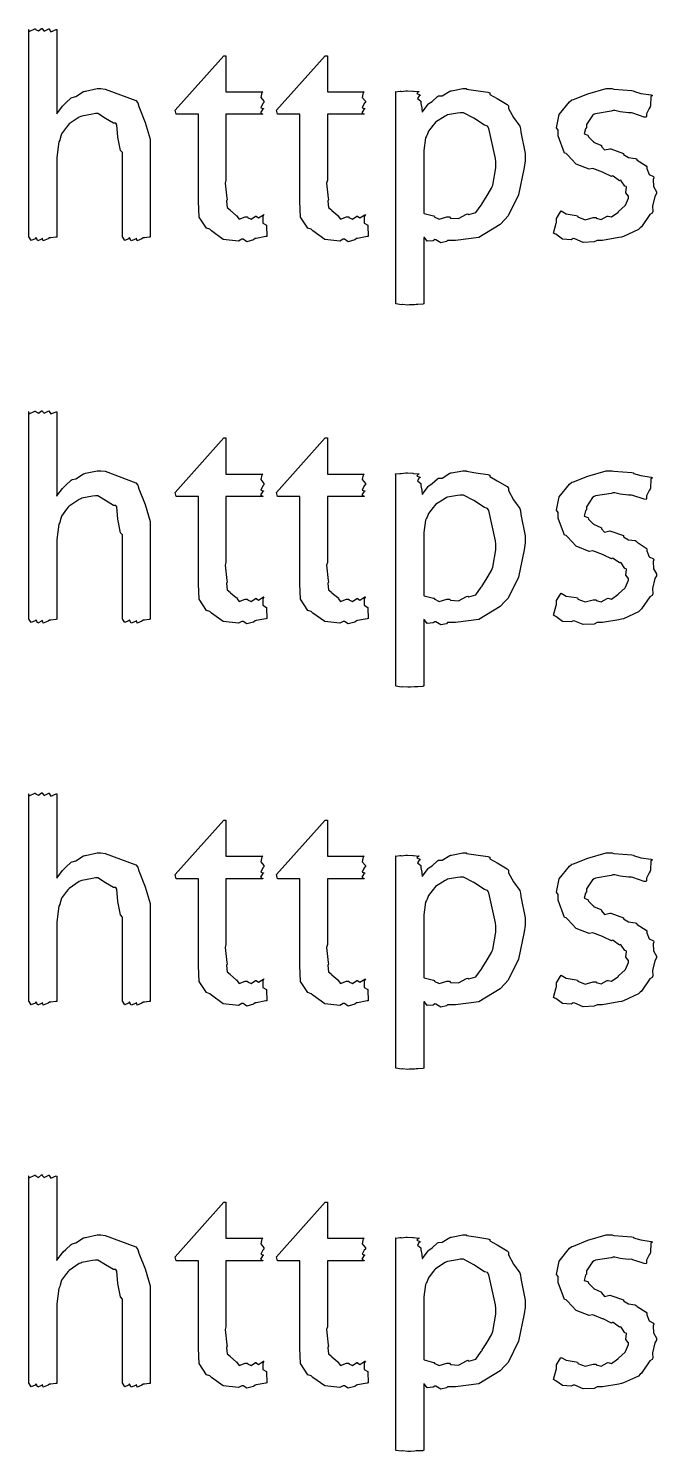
# Model space of a CAD drawing. Extents: x 1.97 to 9.39, y 0.66 to 7.28.
# Drawn here: x 3.064 to 3.433, y 0.661 to 1.499 of the extents above; entities that cross this region are included whole.
import ezdxf

# ---------------------------------------------------------------- set-up
doc = ezdxf.new("R2010")
doc.units = 0
doc.layers.get('0').update_dxf_attribs({"linetype": 'CONTINUOUS'})

msp = doc.modelspace()

# ---------------------------------------------------------------- linework, layer by layer
at = {"color": 0}
for points in [[(3.06392, 1.49858), (3.06375, 1.49849), (3.06407, 1.49744), (3.06743, 1.49903), (3.06782, 1.49903), (3.06782, 1.49869), (3.06961, 1.49778), (3.07135, 1.49924), (3.07194, 1.49924), (3.07183, 1.49897), (3.07297, 1.49772), (3.07568, 1.49908), (3.07607, 1.49903), (3.0759, 1.49881), (3.07688, 1.49735), (3.08008, 1.49864), (3.0804, 1.49858), (3.0804, 1.44889), (3.08046, 1.44906), (3.08371, 1.45344), (3.0841, 1.45389), (3.0841, 1.45389), (3.08583, 1.4554), (3.08897, 1.45833), (3.08951, 1.45865), (3.08951, 1.45865), (3.09158, 1.45921), (3.09619, 1.46213), (3.0969, 1.46235), (3.09722, 1.4624), (3.10411, 1.46386), (3.10644, 1.46386), (3.10889, 1.46354), (3.12696, 1.45682), (3.12815, 1.4554), (3.12864, 1.45324), (3.13249, 1.4439), (3.13531, 1.43397), (3.13531, 1.43067), (3.13531, 1.37641), (3.13487, 1.37636), (3.13211, 1.37598), (3.13118, 1.37598), (3.13049, 1.37538), (3.12771, 1.37419), (3.12739, 1.37576), (3.12728, 1.37576), (3.12674, 1.37516), (3.12429, 1.37419), (3.12326, 1.37598), (3.12294, 1.37598), (3.12261, 1.37543), (3.1205, 1.37446), (3.11931, 1.37636), (3.11903, 1.37641), (3.11903, 1.42611), (3.11794, 1.4274), (3.11643, 1.43528), (3.11578, 1.44254), (3.11513, 1.44347), (3.11372, 1.44347), (3.10906, 1.44629), (3.10465, 1.44911), (3.10319, 1.44911), (3.10151, 1.44883), (3.09517, 1.44769), (3.09451, 1.44737), (3.09364, 1.447), (3.08768, 1.44299), (3.08712, 1.44239), (3.08604, 1.44119), (3.08322, 1.43722), (3.08242, 1.4344), (3.08214, 1.43349), (3.08154, 1.43246), (3.0804, 1.42333), (3.0804, 1.42025), (3.0804, 1.37641), (3.07992, 1.37636), (3.07699, 1.37598), (3.07607, 1.37598), (3.07531, 1.37538), (3.07249, 1.37419), (3.07206, 1.37576), (3.07194, 1.37576), (3.07146, 1.37522), (3.06922, 1.37419), (3.06836, 1.37598), (3.06803, 1.37598), (3.06765, 1.37543), (3.06532, 1.37446), (3.06418, 1.37636), (3.06392, 1.37641), (3.06392, 1.49858)], [(3.16374, 1.44868), (3.15072, 1.44868), (3.15007, 1.45107), (3.17871, 1.48318), (3.18001, 1.48318), (3.18001, 1.46192), (3.20171, 1.46192), (3.20111, 1.46153), (3.20057, 1.45865), (3.20236, 1.45638), (3.20236, 1.45563), (3.20176, 1.45503), (3.20057, 1.45253), (3.20215, 1.45204), (3.20215, 1.45193), (3.20156, 1.45156), (3.20036, 1.4496), (3.20171, 1.44883), (3.20171, 1.44868), (3.18001, 1.44868), (3.18001, 1.40983), (3.17958, 1.40821), (3.18056, 1.39925), (3.18067, 1.39854), (3.18033, 1.39746), (3.18072, 1.39382), (3.1824, 1.39247), (3.18261, 1.39204), (3.18257, 1.39204), (3.18608, 1.38917), (3.18653, 1.389), (3.18636, 1.38873), (3.18778, 1.38694), (3.19135, 1.38835), (3.1926, 1.38835), (3.19265, 1.38797), (3.19482, 1.38694), (3.19737, 1.38873), (3.19781, 1.38878), (3.19775, 1.38867), (3.19911, 1.3877), (3.20204, 1.3896), (3.20236, 1.38965), (3.20176, 1.38862), (3.20167, 1.38466), (3.20383, 1.38341), (3.20389, 1.38292), (3.20383, 1.38184), (3.2041, 1.37809), (3.2041, 1.37684), (3.20344, 1.37668), (3.19775, 1.37565), (3.19715, 1.37554), (3.19624, 1.37473), (3.19228, 1.37364), (3.19006, 1.37511), (3.18935, 1.37511), (3.18728, 1.37408), (3.17844, 1.37505), (3.17156, 1.37999), (3.17046, 1.38097), (3.16857, 1.38157), (3.16422, 1.38818), (3.16374, 1.39729), (3.16374, 1.40028), (3.16374, 1.44868)], [(3.22342, 1.44868), (3.21039, 1.44868), (3.20975, 1.45107), (3.23839, 1.48318), (3.23969, 1.48318), (3.23969, 1.46192), (3.26139, 1.46192), (3.26079, 1.46153), (3.26025, 1.45865), (3.26204, 1.45638), (3.26204, 1.45563), (3.26144, 1.45503), (3.26025, 1.45253), (3.26183, 1.45204), (3.26183, 1.45193), (3.26124, 1.45156), (3.26004, 1.4496), (3.26139, 1.44883), (3.26139, 1.44868), (3.23969, 1.44868), (3.23969, 1.40983), (3.23926, 1.40821), (3.24024, 1.39925), (3.24035, 1.39854), (3.24001, 1.39746), (3.2404, 1.39382), (3.24208, 1.39247), (3.24229, 1.39204), (3.24224, 1.39204), (3.24576, 1.38917), (3.24621, 1.389), (3.24604, 1.38873), (3.24744, 1.38694), (3.25103, 1.38835), (3.25228, 1.38835), (3.25233, 1.38797), (3.2545, 1.38694), (3.25706, 1.38873), (3.25749, 1.38878), (3.25743, 1.38867), (3.25879, 1.3877), (3.26172, 1.3896), (3.26204, 1.38965), (3.26144, 1.38862), (3.26133, 1.38466), (3.26351, 1.38341), (3.26357, 1.38292), (3.26351, 1.38184), (3.26378, 1.37809), (3.26378, 1.37684), (3.26313, 1.37668), (3.25743, 1.37565), (3.25683, 1.37554), (3.25592, 1.37473), (3.25196, 1.37364), (3.24972, 1.37511), (3.24903, 1.37511), (3.24696, 1.37408), (3.23813, 1.37505), (3.23122, 1.37999), (3.23014, 1.38097), (3.22825, 1.38157), (3.2239, 1.38818), (3.22342, 1.39729), (3.22342, 1.40028), (3.22342, 1.44868)], [(3.27989, 1.46192), (3.27983, 1.46192), (3.27979, 1.46197), (3.28228, 1.46235), (3.28315, 1.46235), (3.28321, 1.46218), (3.28592, 1.46257), (3.28683, 1.46257), (3.28683, 1.46257), (3.28999, 1.4624), (3.29031, 1.46235), (3.29031, 1.46235), (3.29351, 1.46203), (3.29378, 1.46192), (3.29335, 1.46186), (3.29232, 1.46089), (3.29417, 1.46007), (3.29422, 1.45975), (3.29372, 1.45964), (3.29269, 1.45796), (3.2946, 1.45638), (3.29465, 1.45606), (3.29465, 1.45508), (3.29525, 1.45247), (3.29531, 1.45215), (3.29525, 1.45167), (3.29551, 1.45042), (3.29551, 1.44997), (3.29568, 1.45008), (3.29904, 1.45458), (3.29943, 1.45497), (3.29943, 1.45497), (3.30138, 1.45628), (3.30453, 1.45921), (3.30507, 1.45953), (3.30507, 1.45953), (3.30718, 1.45958), (3.31174, 1.4624), (3.31244, 1.46257), (3.31278, 1.46257), (3.31933, 1.46386), (3.32156, 1.46386), (3.32167, 1.46354), (3.32699, 1.46272), (3.33415, 1.46169), (3.33524, 1.46126), (3.33524, 1.46044), (3.33963, 1.45801), (3.34554, 1.45454), (3.34631, 1.45367), (3.34625, 1.45215), (3.34918, 1.44672), (3.35303, 1.44162), (3.35346, 1.44021), (3.35357, 1.43821), (3.35607, 1.42557), (3.35607, 1.42133), (3.35553, 1.41738), (3.35226, 1.40126), (3.34608, 1.38889), (3.34412, 1.38683), (3.34147, 1.3839), (3.32883, 1.37625), (3.31506, 1.37446), (3.31049, 1.37446), (3.3099, 1.37381), (3.30643, 1.3731), (3.30354, 1.37484), (3.3029, 1.37489), (3.30203, 1.37429), (3.29833, 1.37392), (3.29682, 1.37608), (3.29639, 1.37619), (3.29639, 1.33713), (3.29585, 1.33686), (3.29297, 1.3367), (3.29204, 1.3367), (3.29101, 1.33659), (3.28868, 1.33648), (3.28792, 1.33648), (3.287, 1.33637), (3.28418, 1.3367), (3.28381, 1.3367), (3.28315, 1.33653), (3.28017, 1.33708), (3.27989, 1.33713), (3.27989, 1.46192)], [(3.37722, 1.39182), (3.37722, 1.39182), (3.38032, 1.39008), (3.38607, 1.38921), (3.38699, 1.389), (3.3871, 1.38824), (3.39139, 1.38661), (3.39621, 1.38791), (3.39785, 1.38791), (3.39789, 1.38748), (3.40082, 1.38672), (3.4044, 1.38867), (3.405, 1.38878), (3.405, 1.38878), (3.40685, 1.38829), (3.41064, 1.39094), (3.41108, 1.39117), (3.41114, 1.39139), (3.41493, 1.39492), (3.41521, 1.39529), (3.41521, 1.39529), (3.41694, 1.39936), (3.41694, 1.40072), (3.41672, 1.40067), (3.41531, 1.4024), (3.41585, 1.40582), (3.41564, 1.40614), (3.41471, 1.40636), (3.41271, 1.40961), (3.41237, 1.40983), (3.41157, 1.40961), (3.40782, 1.41228), (3.40739, 1.41243), (3.40696, 1.412), (3.40207, 1.41444), (3.40153, 1.41461), (3.39589, 1.41678), (3.39382, 1.41639), (3.38618, 1.41937), (3.38103, 1.42486), (3.38026, 1.42567), (3.37935, 1.42589), (3.37549, 1.43599), (3.37549, 1.43935), (3.37463, 1.44065), (3.37619, 1.44851), (3.38217, 1.45606), (3.38351, 1.45714), (3.3845, 1.45736), (3.3929, 1.46078), (3.40375, 1.46386), (3.40739, 1.46386), (3.40836, 1.46354), (3.41889, 1.46278), (3.41997, 1.46257), (3.41992, 1.46229), (3.42421, 1.46099), (3.43024, 1.46007), (3.43104, 1.45975), (3.43012, 1.45921), (3.42985, 1.45361), (3.42974, 1.45301), (3.42904, 1.45215), (3.42757, 1.449), (3.42757, 1.44737), (3.42736, 1.44694), (3.42622, 1.4471), (3.41954, 1.44933), (3.41868, 1.44954), (3.41699, 1.44949), (3.41194, 1.45008), (3.40886, 1.45085), (3.40782, 1.45085), (3.40668, 1.45047), (3.39751, 1.44906), (3.39675, 1.44868), (3.39567, 1.44808), (3.39219, 1.44271), (3.39219, 1.44086), (3.39154, 1.44021), (3.39079, 1.43718), (3.39307, 1.43642), (3.39328, 1.43608), (3.39344, 1.43544), (3.396, 1.43289), (3.39632, 1.43261), (3.39638, 1.43235), (3.40067, 1.43044), (3.4011, 1.43024), (3.40099, 1.42974), (3.40272, 1.42768), (3.40603, 1.42844), (3.40653, 1.42828), (3.4139, 1.42567), (3.41396, 1.42503), (3.41694, 1.42329), (3.4209, 1.42275), (3.4215, 1.42242), (3.42204, 1.42176), (3.42736, 1.41835), (3.42779, 1.41786), (3.42768, 1.41678), (3.42919, 1.41325), (3.43164, 1.412), (3.43192, 1.41135), (3.43138, 1.41037), (3.43164, 1.40619), (3.43343, 1.4031), (3.43343, 1.40201), (3.43251, 1.40033), (3.43115, 1.39453), (3.43121, 1.39139), (3.43083, 1.39051), (3.42958, 1.38971), (3.42464, 1.38249), (3.42389, 1.38184), (3.42285, 1.38081), (3.4139, 1.37674), (3.41282, 1.37641), (3.41124, 1.37608), (3.40164, 1.37446), (3.39849, 1.37446), (3.39675, 1.37353), (3.39025, 1.37326), (3.38536, 1.37538), (3.38439, 1.37554), (3.38319, 1.37484), (3.37804, 1.37516), (3.37418, 1.37809), (3.37332, 1.37836), (3.37278, 1.37874), (3.3744, 1.38455), (3.37463, 1.38509), (3.37463, 1.38509), (3.37463, 1.38742), (3.37696, 1.39128), (3.37722, 1.39182)], [(3.29639, 1.39051), (3.29671, 1.39031), (3.30214, 1.38889), (3.30268, 1.38878), (3.30263, 1.3884), (3.30556, 1.38694), (3.31006, 1.38835), (3.31158, 1.38835), (3.31213, 1.38759), (3.31679, 1.38726), (3.32156, 1.38981), (3.32243, 1.39008), (3.32286, 1.38965), (3.32699, 1.39085), (3.33029, 1.39529), (3.33089, 1.39594), (3.33078, 1.39615), (3.33306, 1.39985), (3.33637, 1.40517), (3.33675, 1.40614), (3.33703, 1.40701), (3.33892, 1.41726), (3.33892, 1.42068), (3.33865, 1.42269), (3.33475, 1.44043), (3.33393, 1.44174), (3.33208, 1.44222), (3.3259, 1.4464), (3.31988, 1.44954), (3.31787, 1.44954), (3.31635, 1.44928), (3.31049, 1.44829), (3.30985, 1.44803), (3.30903, 1.4476), (3.30339, 1.44401), (3.3029, 1.44347), (3.30192, 1.44233), (3.29921, 1.43869), (3.29839, 1.43658), (3.29812, 1.43588), (3.29753, 1.43479), (3.29639, 1.42746), (3.29639, 1.42503), (3.29639, 1.39051)], [(3.06392, 1.27355), (3.06375, 1.27344), (3.06407, 1.27241), (3.06743, 1.27398), (3.06782, 1.27398), (3.06782, 1.27365), (3.06961, 1.27273), (3.07135, 1.2742), (3.07194, 1.2742), (3.07183, 1.27393), (3.07297, 1.27268), (3.07568, 1.27403), (3.07607, 1.27398), (3.0759, 1.27376), (3.07688, 1.2723), (3.08008, 1.2736), (3.0804, 1.27355), (3.0804, 1.22385), (3.08046, 1.22401), (3.08371, 1.22841), (3.0841, 1.22884), (3.0841, 1.22884), (3.08583, 1.23036), (3.08897, 1.23329), (3.08951, 1.23362), (3.08951, 1.23362), (3.09158, 1.23416), (3.09619, 1.23709), (3.0969, 1.2373), (3.09722, 1.23736), (3.10411, 1.23882), (3.10644, 1.23882), (3.10889, 1.2385), (3.12696, 1.23177), (3.12815, 1.23036), (3.12864, 1.22819), (3.13249, 1.21886), (3.13531, 1.20893), (3.13531, 1.20562), (3.13531, 1.15137), (3.13487, 1.15131), (3.13211, 1.15093), (3.13118, 1.15093), (3.13049, 1.15034), (3.12771, 1.14914), (3.12739, 1.15072), (3.12728, 1.15072), (3.12674, 1.15012), (3.12429, 1.14914), (3.12326, 1.15093), (3.12294, 1.15093), (3.12261, 1.15039), (3.1205, 1.14941), (3.11931, 1.15131), (3.11903, 1.15137), (3.11903, 1.20106), (3.11794, 1.20237), (3.11643, 1.21023), (3.11578, 1.2175), (3.11513, 1.21843), (3.11372, 1.21843), (3.10906, 1.22125), (3.10465, 1.22407), (3.10319, 1.22407), (3.10151, 1.2238), (3.09517, 1.22266), (3.09451, 1.22233), (3.09364, 1.22195), (3.08768, 1.21794), (3.08712, 1.21734), (3.08604, 1.21615), (3.08322, 1.21218), (3.08242, 1.20936), (3.08214, 1.20844), (3.08154, 1.20741), (3.0804, 1.1983), (3.0804, 1.1952), (3.0804, 1.15137), (3.07992, 1.15131), (3.07699, 1.15093), (3.07607, 1.15093), (3.07531, 1.15034), (3.07249, 1.14914), (3.07206, 1.15072), (3.07194, 1.15072), (3.07146, 1.15017), (3.06922, 1.14914), (3.06836, 1.15093), (3.06803, 1.15093), (3.06765, 1.15039), (3.06532, 1.14941), (3.06418, 1.15131), (3.06392, 1.15137), (3.06392, 1.27355)], [(3.16374, 1.22363), (3.15072, 1.22363), (3.15007, 1.22602), (3.17871, 1.25814), (3.18001, 1.25814), (3.18001, 1.23687), (3.20171, 1.23687), (3.20111, 1.23649), (3.20057, 1.23362), (3.20236, 1.23134), (3.20236, 1.23058), (3.20176, 1.22998), (3.20057, 1.22748), (3.20215, 1.227), (3.20215, 1.22689), (3.20156, 1.22651), (3.20036, 1.22456), (3.20171, 1.2238), (3.20171, 1.22363), (3.18001, 1.22363), (3.18001, 1.18479), (3.17958, 1.18316), (3.18056, 1.17421), (3.18067, 1.1735), (3.18033, 1.17242), (3.18072, 1.16878), (3.1824, 1.16743), (3.18261, 1.16699), (3.18257, 1.16699), (3.18608, 1.16412), (3.18653, 1.16395), (3.18636, 1.16368), (3.18778, 1.16189), (3.19135, 1.1633), (3.1926, 1.1633), (3.19265, 1.16292), (3.19482, 1.16189), (3.19737, 1.16368), (3.19781, 1.16374), (3.19775, 1.16363), (3.19911, 1.16265), (3.20204, 1.16455), (3.20236, 1.16461), (3.20176, 1.16357), (3.20167, 1.15961), (3.20383, 1.15837), (3.20389, 1.15788), (3.20383, 1.15679), (3.2041, 1.15305), (3.2041, 1.1518), (3.20344, 1.15164), (3.19775, 1.15061), (3.19715, 1.1505), (3.19624, 1.14968), (3.19228, 1.1486), (3.19006, 1.15007), (3.18935, 1.15007), (3.18728, 1.14903), (3.17844, 1.15001), (3.17156, 1.15495), (3.17046, 1.15593), (3.16857, 1.15652), (3.16422, 1.16314), (3.16374, 1.17225), (3.16374, 1.17524), (3.16374, 1.22363)], [(3.22342, 1.22363), (3.21039, 1.22363), (3.20975, 1.22602), (3.23839, 1.25814), (3.23969, 1.25814), (3.23969, 1.23687), (3.26139, 1.23687), (3.26079, 1.23649), (3.26025, 1.23362), (3.26204, 1.23134), (3.26204, 1.23058), (3.26144, 1.22998), (3.26025, 1.22748), (3.26183, 1.227), (3.26183, 1.22689), (3.26124, 1.22651), (3.26004, 1.22456), (3.26139, 1.2238), (3.26139, 1.22363), (3.23969, 1.22363), (3.23969, 1.18479), (3.23926, 1.18316), (3.24024, 1.17421), (3.24035, 1.1735), (3.24001, 1.17242), (3.2404, 1.16878), (3.24208, 1.16743), (3.24229, 1.16699), (3.24224, 1.16699), (3.24576, 1.16412), (3.24621, 1.16395), (3.24604, 1.16368), (3.24744, 1.16189), (3.25103, 1.1633), (3.25228, 1.1633), (3.25233, 1.16292), (3.2545, 1.16189), (3.25706, 1.16368), (3.25749, 1.16374), (3.25743, 1.16363), (3.25879, 1.16265), (3.26172, 1.16455), (3.26204, 1.16461), (3.26144, 1.16357), (3.26133, 1.15961), (3.26351, 1.15837), (3.26357, 1.15788), (3.26351, 1.15679), (3.26378, 1.15305), (3.26378, 1.1518), (3.26313, 1.15164), (3.25743, 1.15061), (3.25683, 1.1505), (3.25592, 1.14968), (3.25196, 1.1486), (3.24972, 1.15007), (3.24903, 1.15007), (3.24696, 1.14903), (3.23813, 1.15001), (3.23122, 1.15495), (3.23014, 1.15593), (3.22825, 1.15652), (3.2239, 1.16314), (3.22342, 1.17225), (3.22342, 1.17524), (3.22342, 1.22363)], [(3.27989, 1.23687), (3.27983, 1.23687), (3.27979, 1.23693), (3.28228, 1.2373), (3.28315, 1.2373), (3.28321, 1.23714), (3.28592, 1.23752), (3.28683, 1.23752), (3.28683, 1.23752), (3.28999, 1.23736), (3.29031, 1.2373), (3.29031, 1.2373), (3.29351, 1.23698), (3.29378, 1.23687), (3.29335, 1.23682), (3.29232, 1.23584), (3.29417, 1.23503), (3.29422, 1.2347), (3.29372, 1.23459), (3.29269, 1.23291), (3.2946, 1.23134), (3.29465, 1.23101), (3.29465, 1.23003), (3.29525, 1.22743), (3.29531, 1.22711), (3.29525, 1.22662), (3.29551, 1.22537), (3.29551, 1.22493), (3.29568, 1.22504), (3.29904, 1.22955), (3.29943, 1.22993), (3.29943, 1.22993), (3.30138, 1.23123), (3.30453, 1.23416), (3.30507, 1.23448), (3.30507, 1.23448), (3.30718, 1.23454), (3.31174, 1.23736), (3.31244, 1.23752), (3.31278, 1.23752), (3.31933, 1.23882), (3.32156, 1.23882), (3.32167, 1.2385), (3.32699, 1.23768), (3.33415, 1.23665), (3.33524, 1.23622), (3.33524, 1.23541), (3.33963, 1.23296), (3.34554, 1.22949), (3.34631, 1.22862), (3.34625, 1.22711), (3.34918, 1.22168), (3.35303, 1.21658), (3.35346, 1.21517), (3.35357, 1.21316), (3.35607, 1.20052), (3.35607, 1.19629), (3.35553, 1.19233), (3.35226, 1.17622), (3.34608, 1.16385), (3.34412, 1.16178), (3.34147, 1.15885), (3.32883, 1.1512), (3.31506, 1.14941), (3.31049, 1.14941), (3.3099, 1.14876), (3.30643, 1.14806), (3.30354, 1.14979), (3.3029, 1.14985), (3.30203, 1.14925), (3.29833, 1.14887), (3.29682, 1.15104), (3.29639, 1.15115), (3.29639, 1.11209), (3.29585, 1.11182), (3.29297, 1.11165), (3.29204, 1.11165), (3.29101, 1.11155), (3.28868, 1.11144), (3.28792, 1.11144), (3.287, 1.11133), (3.28418, 1.11165), (3.28381, 1.11165), (3.28315, 1.11149), (3.28017, 1.11203), (3.27989, 1.11209), (3.27989, 1.23687)], [(3.37722, 1.16677), (3.37722, 1.16677), (3.38032, 1.16504), (3.38607, 1.16417), (3.38699, 1.16395), (3.3871, 1.16319), (3.39139, 1.16157), (3.39621, 1.16287), (3.39785, 1.16287), (3.39789, 1.16243), (3.40082, 1.16168), (3.4044, 1.16363), (3.405, 1.16374), (3.405, 1.16374), (3.40685, 1.16325), (3.41064, 1.16591), (3.41108, 1.16612), (3.41114, 1.16634), (3.41493, 1.16987), (3.41521, 1.17025), (3.41521, 1.17025), (3.41694, 1.17432), (3.41694, 1.17567), (3.41672, 1.17562), (3.41531, 1.17735), (3.41585, 1.18077), (3.41564, 1.1811), (3.41471, 1.18132), (3.41271, 1.18457), (3.41237, 1.18479), (3.41157, 1.18457), (3.40782, 1.18723), (3.40739, 1.18739), (3.40696, 1.18696), (3.40207, 1.1894), (3.40153, 1.18956), (3.39589, 1.19173), (3.39382, 1.19135), (3.38618, 1.19434), (3.38103, 1.19982), (3.38026, 1.20063), (3.37935, 1.20085), (3.37549, 1.21094), (3.37549, 1.2143), (3.37463, 1.2156), (3.37619, 1.22347), (3.38217, 1.23101), (3.38351, 1.2321), (3.3845, 1.23231), (3.3929, 1.23573), (3.40375, 1.23882), (3.40739, 1.23882), (3.40836, 1.2385), (3.41889, 1.23774), (3.41997, 1.23752), (3.41992, 1.23725), (3.42421, 1.23595), (3.43024, 1.23503), (3.43104, 1.2347), (3.43012, 1.23416), (3.42985, 1.22857), (3.42974, 1.22797), (3.42904, 1.22711), (3.42757, 1.22396), (3.42757, 1.22233), (3.42736, 1.2219), (3.42622, 1.22206), (3.41954, 1.22428), (3.41868, 1.2245), (3.41699, 1.22445), (3.41194, 1.22504), (3.40886, 1.2258), (3.40782, 1.2258), (3.40668, 1.22542), (3.39751, 1.22401), (3.39675, 1.22363), (3.39567, 1.22304), (3.39219, 1.21767), (3.39219, 1.21582), (3.39154, 1.21517), (3.39079, 1.21213), (3.39307, 1.21137), (3.39328, 1.21105), (3.39344, 1.21039), (3.396, 1.20784), (3.39632, 1.20757), (3.39638, 1.2073), (3.40067, 1.2054), (3.4011, 1.20519), (3.40099, 1.2047), (3.40272, 1.20264), (3.40603, 1.2034), (3.40653, 1.20323), (3.4139, 1.20063), (3.41396, 1.19998), (3.41694, 1.19824), (3.4209, 1.1977), (3.4215, 1.19737), (3.42204, 1.19672), (3.42736, 1.19331), (3.42779, 1.19282), (3.42768, 1.19173), (3.42919, 1.18821), (3.43164, 1.18696), (3.43192, 1.18631), (3.43138, 1.18533), (3.43164, 1.18115), (3.43343, 1.17806), (3.43343, 1.17698), (3.43251, 1.17529), (3.43115, 1.16949), (3.43121, 1.16634), (3.43083, 1.16547), (3.42958, 1.16466), (3.42464, 1.15744), (3.42389, 1.15679), (3.42285, 1.15576), (3.4139, 1.15169), (3.41282, 1.15137), (3.41124, 1.15104), (3.40164, 1.14941), (3.39849, 1.14941), (3.39675, 1.14849), (3.39025, 1.14822), (3.38536, 1.15034), (3.38439, 1.1505), (3.38319, 1.14979), (3.37804, 1.15012), (3.37418, 1.15305), (3.37332, 1.15332), (3.37278, 1.1537), (3.3744, 1.15951), (3.37463, 1.16005), (3.37463, 1.16005), (3.37463, 1.16238), (3.37696, 1.16623), (3.37722, 1.16677)], [(3.29639, 1.16547), (3.29671, 1.16526), (3.30214, 1.16385), (3.30268, 1.16374), (3.30263, 1.16336), (3.30556, 1.16189), (3.31006, 1.1633), (3.31158, 1.1633), (3.31213, 1.16254), (3.31679, 1.16222), (3.32156, 1.16477), (3.32243, 1.16504), (3.32286, 1.16461), (3.32699, 1.1658), (3.33029, 1.17025), (3.33089, 1.1709), (3.33078, 1.17112), (3.33306, 1.1748), (3.33637, 1.18012), (3.33675, 1.1811), (3.33703, 1.18197), (3.33892, 1.19222), (3.33892, 1.19564), (3.33865, 1.19765), (3.33475, 1.21539), (3.33393, 1.21669), (3.33208, 1.21718), (3.3259, 1.22135), (3.31988, 1.2245), (3.31787, 1.2245), (3.31635, 1.22423), (3.31049, 1.22325), (3.30985, 1.22298), (3.30903, 1.22255), (3.30339, 1.21897), (3.3029, 1.21843), (3.30192, 1.21728), (3.29921, 1.21365), (3.29839, 1.21153), (3.29812, 1.21083), (3.29753, 1.20974), (3.29639, 1.20242), (3.29639, 1.19998), (3.29639, 1.16547)], [(3.06392, 1.04856), (3.06375, 1.04845), (3.06407, 1.04742), (3.06743, 1.04899), (3.06782, 1.04899), (3.06782, 1.04867), (3.06961, 1.04774), (3.07135, 1.04921), (3.07194, 1.04921), (3.07183, 1.04894), (3.07297, 1.04769), (3.07568, 1.04905), (3.07607, 1.04899), (3.0759, 1.04877), (3.07688, 1.04731), (3.08008, 1.04861), (3.0804, 1.04856), (3.0804, 0.998861), (3.08046, 0.999024), (3.08371, 1.00342), (3.0841, 1.00385), (3.0841, 1.00385), (3.08583, 1.00537), (3.08897, 1.0083), (3.08951, 1.00863), (3.08951, 1.00863), (3.09158, 1.00917), (3.09619, 1.0121), (3.0969, 1.01232), (3.09722, 1.01237), (3.10411, 1.01383), (3.10644, 1.01383), (3.10889, 1.01351), (3.12696, 1.00678), (3.12815, 1.00537), (3.12864, 1.0032), (3.13249, 0.993869), (3.13531, 0.983942), (3.13531, 0.980632), (3.13531, 0.926378), (3.13487, 0.926324), (3.13211, 0.925944), (3.13118, 0.925944), (3.13049, 0.925347), (3.12771, 0.924154), (3.12739, 0.925726), (3.12728, 0.925726), (3.12674, 0.925131), (3.12429, 0.924154), (3.12326, 0.925944), (3.12294, 0.925944), (3.12261, 0.925401), (3.1205, 0.924425), (3.11931, 0.926324), (3.11903, 0.926378), (3.11903, 0.976074), (3.11794, 0.977376), (3.11643, 0.985243), (3.11578, 0.992512), (3.11513, 0.993435), (3.11372, 0.993435), (3.10906, 0.996257), (3.10465, 0.999078), (3.10319, 0.999078), (3.10151, 0.998807), (3.09517, 0.997667), (3.09451, 0.997342), (3.09364, 0.996963), (3.08768, 0.992947), (3.08712, 0.99235), (3.08604, 0.991157), (3.08322, 0.987196), (3.08242, 0.984375), (3.08214, 0.983453), (3.08154, 0.982422), (3.0804, 0.973307), (3.0804, 0.970215), (3.0804, 0.926378), (3.07992, 0.926324), (3.07699, 0.925944), (3.07607, 0.925944), (3.07531, 0.925347), (3.07249, 0.924154), (3.07206, 0.925726), (3.07194, 0.925726), (3.07146, 0.925185), (3.06922, 0.924154), (3.06836, 0.925944), (3.06803, 0.925944), (3.06765, 0.925401), (3.06532, 0.924425), (3.06418, 0.926324), (3.06392, 0.926378), (3.06392, 1.04856)], [(3.16374, 0.998643), (3.15072, 0.998643), (3.15007, 1.00103), (3.17871, 1.03315), (3.18001, 1.03315), (3.18001, 1.01188), (3.20171, 1.01188), (3.20111, 1.0115), (3.20057, 1.00863), (3.20236, 1.00635), (3.20236, 1.00559), (3.20176, 1.00499), (3.20057, 1.0025), (3.20215, 1.00201), (3.20215, 1.0019), (3.20156, 1.00152), (3.20036, 0.999567), (3.20171, 0.998807), (3.20171, 0.998643), (3.18001, 0.998643), (3.18001, 0.959799), (3.17958, 0.958171), (3.18056, 0.949219), (3.18067, 0.948514), (3.18033, 0.947428), (3.18072, 0.943793), (3.1824, 0.942437), (3.18261, 0.942003), (3.18257, 0.942003), (3.18608, 0.939128), (3.18653, 0.938965), (3.18636, 0.938693), (3.18778, 0.936903), (3.19135, 0.938314), (3.1926, 0.938314), (3.19265, 0.937935), (3.19482, 0.936903), (3.19737, 0.938693), (3.19781, 0.938747), (3.19775, 0.938639), (3.19911, 0.937663), (3.20204, 0.939561), (3.20236, 0.939615), (3.20176, 0.938585), (3.20167, 0.934625), (3.20383, 0.933376), (3.20389, 0.932889), (3.20383, 0.931803), (3.2041, 0.92806), (3.2041, 0.926812), (3.20344, 0.92665), (3.19775, 0.925618), (3.19715, 0.92551), (3.19624, 0.924696), (3.19228, 0.923611), (3.19006, 0.925076), (3.18935, 0.925076), (3.18728, 0.924046), (3.17844, 0.925022), (3.17156, 0.929958), (3.17046, 0.930935), (3.16857, 0.931532), (3.16422, 0.938151), (3.16374, 0.947265), (3.16374, 0.95025), (3.16374, 0.998643)], [(3.22342, 0.998643), (3.21039, 0.998643), (3.20975, 1.00103), (3.23839, 1.03315), (3.23969, 1.03315), (3.23969, 1.01188), (3.26139, 1.01188), (3.26079, 1.0115), (3.26025, 1.00863), (3.26204, 1.00635), (3.26204, 1.00559), (3.26144, 1.00499), (3.26025, 1.0025), (3.26183, 1.00201), (3.26183, 1.0019), (3.26124, 1.00152), (3.26004, 0.999567), (3.26139, 0.998807), (3.26139, 0.998643), (3.23969, 0.998643), (3.23969, 0.959799), (3.23926, 0.958171), (3.24024, 0.949219), (3.24035, 0.948514), (3.24001, 0.947428), (3.2404, 0.943793), (3.24208, 0.942437), (3.24229, 0.942003), (3.24224, 0.942003), (3.24576, 0.939128), (3.24621, 0.938965), (3.24604, 0.938693), (3.24744, 0.936903), (3.25103, 0.938314), (3.25228, 0.938314), (3.25233, 0.937935), (3.2545, 0.936903), (3.25706, 0.938693), (3.25749, 0.938747), (3.25743, 0.938639), (3.25879, 0.937663), (3.26172, 0.939561), (3.26204, 0.939615), (3.26144, 0.938585), (3.26133, 0.934625), (3.26351, 0.933376), (3.26357, 0.932889), (3.26351, 0.931803), (3.26378, 0.92806), (3.26378, 0.926812), (3.26313, 0.92665), (3.25743, 0.925618), (3.25683, 0.92551), (3.25592, 0.924696), (3.25196, 0.923611), (3.24972, 0.925076), (3.24903, 0.925076), (3.24696, 0.924046), (3.23813, 0.925022), (3.23122, 0.929958), (3.23014, 0.930935), (3.22825, 0.931532), (3.2239, 0.938151), (3.22342, 0.947265), (3.22342, 0.95025), (3.22342, 0.998643)], [(3.27989, 1.01188), (3.27983, 1.01188), (3.27979, 1.01194), (3.28228, 1.01232), (3.28315, 1.01232), (3.28321, 1.01215), (3.28592, 1.01253), (3.28683, 1.01253), (3.28683, 1.01253), (3.28999, 1.01237), (3.29031, 1.01232), (3.29031, 1.01232), (3.29351, 1.01199), (3.29378, 1.01188), (3.29335, 1.01183), (3.29232, 1.01085), (3.29417, 1.01004), (3.29422, 1.00971), (3.29372, 1.0096), (3.29269, 1.00792), (3.2946, 1.00635), (3.29465, 1.00602), (3.29465, 1.00505), (3.29525, 1.00244), (3.29531, 1.00212), (3.29525, 1.00163), (3.29551, 1.00038), (3.29551, 0.999946), (3.29568, 1.00005), (3.29904, 1.00456), (3.29943, 1.00494), (3.29943, 1.00494), (3.30138, 1.00624), (3.30453, 1.00917), (3.30507, 1.00949), (3.30507, 1.00949), (3.30718, 1.00955), (3.31174, 1.01237), (3.31244, 1.01253), (3.31278, 1.01253), (3.31933, 1.01383), (3.32156, 1.01383), (3.32167, 1.01351), (3.32699, 1.0127), (3.33415, 1.01166), (3.33524, 1.01123), (3.33524, 1.01042), (3.33963, 1.00798), (3.34554, 1.0045), (3.34631, 1.00363), (3.34625, 1.00212), (3.34918, 0.99669), (3.35303, 0.99159), (3.35346, 0.990181), (3.35357, 0.988172), (3.35607, 0.975532), (3.35607, 0.9713), (3.35553, 0.967339), (3.35226, 0.951226), (3.34608, 0.938857), (3.34412, 0.936794), (3.34147, 0.933865), (3.32883, 0.926215), (3.31506, 0.924425), (3.31049, 0.924425), (3.3099, 0.923774), (3.30643, 0.923068), (3.30354, 0.924804), (3.3029, 0.924858), (3.30203, 0.924262), (3.29833, 0.923882), (3.29682, 0.926053), (3.29639, 0.926161), (3.29639, 0.887099), (3.29585, 0.886828), (3.29297, 0.886664), (3.29204, 0.886664), (3.29101, 0.886556), (3.28868, 0.886447), (3.28792, 0.886447), (3.287, 0.886339), (3.28418, 0.886664), (3.28381, 0.886664), (3.28315, 0.886501), (3.28017, 0.887044), (3.27989, 0.887099), (3.27989, 1.01188)], [(3.37722, 0.941786), (3.37722, 0.941786), (3.38032, 0.94005), (3.38607, 0.939182), (3.38699, 0.938965), (3.3871, 0.938206), (3.39139, 0.936578), (3.39621, 0.937879), (3.39785, 0.937879), (3.39789, 0.937446), (3.40082, 0.936686), (3.4044, 0.938639), (3.405, 0.938747), (3.405, 0.938747), (3.40685, 0.93826), (3.41064, 0.940918), (3.41108, 0.941135), (3.41114, 0.941351), (3.41493, 0.944879), (3.41521, 0.945258), (3.41521, 0.945258), (3.41694, 0.949328), (3.41694, 0.950683), (3.41672, 0.950629), (3.41531, 0.952365), (3.41585, 0.955783), (3.41564, 0.956108), (3.41471, 0.956326), (3.41271, 0.959581), (3.41237, 0.959799), (3.41157, 0.959581), (3.40782, 0.96224), (3.40739, 0.962403), (3.40696, 0.961968), (3.40207, 0.96441), (3.40153, 0.964572), (3.39589, 0.966743), (3.39382, 0.966363), (3.38618, 0.969347), (3.38103, 0.974826), (3.38026, 0.97564), (3.37935, 0.975857), (3.37549, 0.985949), (3.37549, 0.989312), (3.37463, 0.990614), (3.37619, 0.998481), (3.38217, 1.00602), (3.38351, 1.00711), (3.3845, 1.00732), (3.3929, 1.01074), (3.40375, 1.01383), (3.40739, 1.01383), (3.40836, 1.01351), (3.41889, 1.01275), (3.41997, 1.01253), (3.41992, 1.01226), (3.42421, 1.01096), (3.43024, 1.01004), (3.43104, 1.00971), (3.43012, 1.00917), (3.42985, 1.00358), (3.42974, 1.00298), (3.42904, 1.00212), (3.42757, 0.998969), (3.42757, 0.997342), (3.42736, 0.996907), (3.42622, 0.997071), (3.41954, 0.999294), (3.41868, 0.999511), (3.41699, 0.999457), (3.41194, 1.00005), (3.40886, 1.00081), (3.40782, 1.00081), (3.40668, 1.00043), (3.39751, 0.999024), (3.39675, 0.998643), (3.39567, 0.998047), (3.39219, 0.992676), (3.39219, 0.990831), (3.39154, 0.990181), (3.39079, 0.987142), (3.39307, 0.986382), (3.39328, 0.986057), (3.39344, 0.985406), (3.396, 0.982856), (3.39632, 0.982585), (3.39638, 0.982314), (3.40067, 0.980414), (3.4011, 0.980197), (3.40099, 0.97971), (3.40272, 0.977647), (3.40603, 0.978407), (3.40653, 0.978244), (3.4139, 0.97564), (3.41396, 0.974989), (3.41694, 0.973253), (3.4209, 0.972711), (3.4215, 0.972385), (3.42204, 0.971733), (3.42736, 0.968317), (3.42779, 0.967828), (3.42768, 0.966743), (3.42919, 0.963217), (3.43164, 0.961968), (3.43192, 0.961317), (3.43138, 0.96034), (3.43164, 0.956164), (3.43343, 0.953071), (3.43343, 0.951986), (3.43251, 0.950304), (3.43115, 0.944499), (3.43121, 0.941351), (3.43083, 0.940483), (3.42958, 0.939671), (3.42464, 0.932454), (3.42389, 0.931803), (3.42285, 0.930772), (3.4139, 0.926704), (3.41282, 0.926378), (3.41124, 0.926053), (3.40164, 0.924425), (3.39849, 0.924425), (3.39675, 0.923503), (3.39025, 0.923232), (3.38536, 0.925347), (3.38439, 0.92551), (3.38319, 0.924804), (3.37804, 0.925131), (3.37418, 0.92806), (3.37332, 0.928331), (3.37278, 0.928711), (3.3744, 0.934517), (3.37463, 0.935058), (3.37463, 0.935058), (3.37463, 0.937392), (3.37696, 0.941243), (3.37722, 0.941786)], [(3.29639, 0.940483), (3.29671, 0.940267), (3.30214, 0.938857), (3.30268, 0.938747), (3.30263, 0.938368), (3.30556, 0.936903), (3.31006, 0.938314), (3.31158, 0.938314), (3.31213, 0.937554), (3.31679, 0.937229), (3.32156, 0.939779), (3.32243, 0.94005), (3.32286, 0.939615), (3.32699, 0.94081), (3.33029, 0.945258), (3.33089, 0.94591), (3.33078, 0.946126), (3.33306, 0.949815), (3.33637, 0.955132), (3.33675, 0.956108), (3.33703, 0.956976), (3.33892, 0.967231), (3.33892, 0.970649), (3.33865, 0.972657), (3.33475, 0.990397), (3.33393, 0.991699), (3.33208, 0.992188), (3.3259, 0.996365), (3.31988, 0.999511), (3.31787, 0.999511), (3.31635, 0.99924), (3.31049, 0.998264), (3.30985, 0.997993), (3.30903, 0.997558), (3.30339, 0.993978), (3.3029, 0.993435), (3.30192, 0.992296), (3.29921, 0.988661), (3.29839, 0.986546), (3.29812, 0.98584), (3.29753, 0.984754), (3.29639, 0.977431), (3.29639, 0.974989), (3.29639, 0.940483)], [(3.06392, 0.823568), (3.06375, 0.82346), (3.06407, 0.822428), (3.06743, 0.824001), (3.06782, 0.824001), (3.06782, 0.823676), (3.06961, 0.822754), (3.07135, 0.824219), (3.07194, 0.824219), (3.07183, 0.823947), (3.07297, 0.8227), (3.07568, 0.824056), (3.07607, 0.824001), (3.0759, 0.823785), (3.07688, 0.822319), (3.08008, 0.823622), (3.0804, 0.823568), (3.0804, 0.773872), (3.08046, 0.774035), (3.08371, 0.778429), (3.0841, 0.778862), (3.0841, 0.778862), (3.08583, 0.780382), (3.08897, 0.783311), (3.08951, 0.783638), (3.08951, 0.783638), (3.09158, 0.784179), (3.09619, 0.78711), (3.0969, 0.787326), (3.09722, 0.787381), (3.10411, 0.788846), (3.10644, 0.788846), (3.10889, 0.788519), (3.12696, 0.781793), (3.12815, 0.780382), (3.12864, 0.778212), (3.13249, 0.768881), (3.13531, 0.758951), (3.13531, 0.755643), (3.13531, 0.701389), (3.13487, 0.701335), (3.13211, 0.700956), (3.13118, 0.700956), (3.13049, 0.700358), (3.12771, 0.699164), (3.12739, 0.700737), (3.12728, 0.700737), (3.12674, 0.700142), (3.12429, 0.699164), (3.12326, 0.700956), (3.12294, 0.700956), (3.12261, 0.700412), (3.1205, 0.699436), (3.11931, 0.701335), (3.11903, 0.701389), (3.11903, 0.751085), (3.11794, 0.752388), (3.11643, 0.760254), (3.11578, 0.767524), (3.11513, 0.768446), (3.11372, 0.768446), (3.10906, 0.771268), (3.10465, 0.774089), (3.10319, 0.774089), (3.10151, 0.773817), (3.09517, 0.772678), (3.09451, 0.772353), (3.09364, 0.771972), (3.08768, 0.767958), (3.08712, 0.767361), (3.08604, 0.766168), (3.08322, 0.762207), (3.08242, 0.759386), (3.08214, 0.758464), (3.08154, 0.757433), (3.0804, 0.748318), (3.0804, 0.745226), (3.0804, 0.701389), (3.07992, 0.701335), (3.07699, 0.700956), (3.07607, 0.700956), (3.07531, 0.700358), (3.07249, 0.699164), (3.07206, 0.700737), (3.07194, 0.700737), (3.07146, 0.700196), (3.06922, 0.699164), (3.06836, 0.700956), (3.06803, 0.700956), (3.06765, 0.700412), (3.06532, 0.699436), (3.06418, 0.701335), (3.06392, 0.701389), (3.06392, 0.823568)], [(3.16374, 0.773654), (3.15072, 0.773654), (3.15007, 0.776042), (3.17871, 0.80816), (3.18001, 0.80816), (3.18001, 0.786893), (3.20171, 0.786893), (3.20111, 0.786512), (3.20057, 0.783638), (3.20236, 0.781358), (3.20236, 0.780599), (3.20176, 0.780003), (3.20057, 0.777507), (3.20215, 0.777018), (3.20215, 0.77691), (3.20156, 0.776531), (3.20036, 0.774576), (3.20171, 0.773817), (3.20171, 0.773654), (3.18001, 0.773654), (3.18001, 0.73481), (3.17958, 0.733182), (3.18056, 0.724229), (3.18067, 0.723525), (3.18033, 0.722439), (3.18072, 0.718804), (3.1824, 0.717449), (3.18261, 0.717014), (3.18257, 0.717014), (3.18608, 0.714139), (3.18653, 0.713976), (3.18636, 0.713704), (3.18778, 0.711914), (3.19135, 0.713325), (3.1926, 0.713325), (3.19265, 0.712944), (3.19482, 0.711914), (3.19737, 0.713704), (3.19781, 0.713758), (3.19775, 0.71365), (3.19911, 0.712674), (3.20204, 0.714572), (3.20236, 0.714626), (3.20176, 0.713596), (3.20167, 0.709636), (3.20383, 0.708387), (3.20389, 0.7079), (3.20383, 0.706814), (3.2041, 0.703071), (3.2041, 0.701824), (3.20344, 0.70166), (3.19775, 0.700629), (3.19715, 0.700521), (3.19624, 0.699707), (3.19228, 0.698622), (3.19006, 0.700087), (3.18935, 0.700087), (3.18728, 0.699056), (3.17844, 0.700032), (3.17156, 0.704969), (3.17046, 0.705946), (3.16857, 0.706543), (3.16422, 0.713162), (3.16374, 0.722276), (3.16374, 0.725261), (3.16374, 0.773654)], [(3.22342, 0.773654), (3.21039, 0.773654), (3.20975, 0.776042), (3.23839, 0.80816), (3.23969, 0.80816), (3.23969, 0.786893), (3.26139, 0.786893), (3.26079, 0.786512), (3.26025, 0.783638), (3.26204, 0.781358), (3.26204, 0.780599), (3.26144, 0.780003), (3.26025, 0.777507), (3.26183, 0.777018), (3.26183, 0.77691), (3.26124, 0.776531), (3.26004, 0.774576), (3.26139, 0.773817), (3.26139, 0.773654), (3.23969, 0.773654), (3.23969, 0.73481), (3.23926, 0.733182), (3.24024, 0.724229), (3.24035, 0.723525), (3.24001, 0.722439), (3.2404, 0.718804), (3.24208, 0.717449), (3.24229, 0.717014), (3.24224, 0.717014), (3.24576, 0.714139), (3.24621, 0.713976), (3.24604, 0.713704), (3.24744, 0.711914), (3.25103, 0.713325), (3.25228, 0.713325), (3.25233, 0.712944), (3.2545, 0.711914), (3.25706, 0.713704), (3.25749, 0.713758), (3.25743, 0.71365), (3.25879, 0.712674), (3.26172, 0.714572), (3.26204, 0.714626), (3.26144, 0.713596), (3.26133, 0.709636), (3.26351, 0.708387), (3.26357, 0.7079), (3.26351, 0.706814), (3.26378, 0.703071), (3.26378, 0.701824), (3.26313, 0.70166), (3.25743, 0.700629), (3.25683, 0.700521), (3.25592, 0.699707), (3.25196, 0.698622), (3.24972, 0.700087), (3.24903, 0.700087), (3.24696, 0.699056), (3.23813, 0.700032), (3.23122, 0.704969), (3.23014, 0.705946), (3.22825, 0.706543), (3.2239, 0.713162), (3.22342, 0.722276), (3.22342, 0.725261), (3.22342, 0.773654)], [(3.27989, 0.786893), (3.27983, 0.786893), (3.27979, 0.786947), (3.28228, 0.787326), (3.28315, 0.787326), (3.28321, 0.787164), (3.28592, 0.787543), (3.28683, 0.787543), (3.28683, 0.787543), (3.28999, 0.787381), (3.29031, 0.787326), (3.29031, 0.787326), (3.29351, 0.787001), (3.29378, 0.786893), (3.29335, 0.786838), (3.29232, 0.785861), (3.29417, 0.785047), (3.29422, 0.784722), (3.29372, 0.784614), (3.29269, 0.782932), (3.2946, 0.781358), (3.29465, 0.781033), (3.29465, 0.780057), (3.29525, 0.777453), (3.29531, 0.777126), (3.29525, 0.776639), (3.29551, 0.77539), (3.29551, 0.774957), (3.29568, 0.775065), (3.29904, 0.779568), (3.29943, 0.779949), (3.29943, 0.779949), (3.30138, 0.78125), (3.30453, 0.784179), (3.30507, 0.784506), (3.30507, 0.784506), (3.30718, 0.78456), (3.31174, 0.787381), (3.31244, 0.787543), (3.31278, 0.787543), (3.31933, 0.788846), (3.32156, 0.788846), (3.32167, 0.788519), (3.32699, 0.787706), (3.33415, 0.786675), (3.33524, 0.786242), (3.33524, 0.785428), (3.33963, 0.782986), (3.34554, 0.779514), (3.34631, 0.778646), (3.34625, 0.777126), (3.34918, 0.771701), (3.35303, 0.766601), (3.35346, 0.765192), (3.35357, 0.763183), (3.35607, 0.750543), (3.35607, 0.746311), (3.35553, 0.74235), (3.35226, 0.726238), (3.34608, 0.713867), (3.34412, 0.711806), (3.34147, 0.708876), (3.32883, 0.701226), (3.31506, 0.699436), (3.31049, 0.699436), (3.3099, 0.698785), (3.30643, 0.698079), (3.30354, 0.699815), (3.3029, 0.699869), (3.30203, 0.699274), (3.29833, 0.698893), (3.29682, 0.701064), (3.29639, 0.701172), (3.29639, 0.66211), (3.29585, 0.661838), (3.29297, 0.661675), (3.29204, 0.661675), (3.29101, 0.661567), (3.28868, 0.661458), (3.28792, 0.661458), (3.287, 0.66135), (3.28418, 0.661675), (3.28381, 0.661675), (3.28315, 0.661512), (3.28017, 0.662056), (3.27989, 0.66211), (3.27989, 0.786893)], [(3.37722, 0.716797), (3.37722, 0.716797), (3.38032, 0.715061), (3.38607, 0.714193), (3.38699, 0.713976), (3.3871, 0.713217), (3.39139, 0.711589), (3.39621, 0.71289), (3.39785, 0.71289), (3.39789, 0.712457), (3.40082, 0.711697), (3.4044, 0.71365), (3.405, 0.713758), (3.405, 0.713758), (3.40685, 0.713271), (3.41064, 0.715929), (3.41108, 0.716146), (3.41114, 0.716362), (3.41493, 0.719889), (3.41521, 0.720269), (3.41521, 0.720269), (3.41694, 0.724338), (3.41694, 0.725694), (3.41672, 0.72564), (3.41531, 0.727376), (3.41585, 0.730794), (3.41564, 0.731119), (3.41471, 0.731337), (3.41271, 0.734592), (3.41237, 0.73481), (3.41157, 0.734592), (3.40782, 0.73725), (3.40739, 0.737414), (3.40696, 0.736979), (3.40207, 0.739421), (3.40153, 0.739583), (3.39589, 0.741754), (3.39382, 0.741374), (3.38618, 0.744358), (3.38103, 0.749838), (3.38026, 0.750651), (3.37935, 0.750868), (3.37549, 0.76096), (3.37549, 0.764324), (3.37463, 0.765625), (3.37619, 0.773492), (3.38217, 0.781033), (3.38351, 0.782118), (3.3845, 0.782335), (3.3929, 0.785753), (3.40375, 0.788846), (3.40739, 0.788846), (3.40836, 0.788519), (3.41889, 0.787761), (3.41997, 0.787543), (3.41992, 0.787272), (3.42421, 0.785969), (3.43024, 0.785047), (3.43104, 0.784722), (3.43012, 0.784179), (3.42985, 0.778592), (3.42974, 0.777994), (3.42904, 0.777126), (3.42757, 0.773981), (3.42757, 0.772353), (3.42736, 0.771918), (3.42622, 0.772081), (3.41954, 0.774306), (3.41868, 0.774522), (3.41699, 0.774468), (3.41194, 0.775065), (3.40886, 0.775825), (3.40782, 0.775825), (3.40668, 0.775444), (3.39751, 0.774035), (3.39675, 0.773654), (3.39567, 0.773058), (3.39219, 0.767686), (3.39219, 0.765842), (3.39154, 0.765192), (3.39079, 0.762153), (3.39307, 0.761393), (3.39328, 0.761068), (3.39344, 0.760417), (3.396, 0.757867), (3.39632, 0.757596), (3.39638, 0.757324), (3.40067, 0.755425), (3.4011, 0.755208), (3.40099, 0.754719), (3.40272, 0.752658), (3.40603, 0.753418), (3.40653, 0.753256), (3.4139, 0.750651), (3.41396, 0.75), (3.41694, 0.748264), (3.4209, 0.747721), (3.4215, 0.747396), (3.42204, 0.746744), (3.42736, 0.743326), (3.42779, 0.742839), (3.42768, 0.741754), (3.42919, 0.738226), (3.43164, 0.736979), (3.43192, 0.736328), (3.43138, 0.735351), (3.43164, 0.731174), (3.43343, 0.728082), (3.43343, 0.726997), (3.43251, 0.725315), (3.43115, 0.71951), (3.43121, 0.716362), (3.43083, 0.715494), (3.42958, 0.714681), (3.42464, 0.707465), (3.42389, 0.706814), (3.42285, 0.705783), (3.4139, 0.701714), (3.41282, 0.701389), (3.41124, 0.701064), (3.40164, 0.699436), (3.39849, 0.699436), (3.39675, 0.698514), (3.39025, 0.698242), (3.38536, 0.700358), (3.38439, 0.700521), (3.38319, 0.699815), (3.37804, 0.700142), (3.37418, 0.703071), (3.37332, 0.703342), (3.37278, 0.703722), (3.3744, 0.709526), (3.37463, 0.710069), (3.37463, 0.710069), (3.37463, 0.712403), (3.37696, 0.716254), (3.37722, 0.716797)], [(3.29639, 0.715494), (3.29671, 0.715278), (3.30214, 0.713867), (3.30268, 0.713758), (3.30263, 0.713379), (3.30556, 0.711914), (3.31006, 0.713325), (3.31158, 0.713325), (3.31213, 0.712565), (3.31679, 0.71224), (3.32156, 0.714789), (3.32243, 0.715061), (3.32286, 0.714626), (3.32699, 0.715821), (3.33029, 0.720269), (3.33089, 0.720921), (3.33078, 0.721138), (3.33306, 0.724826), (3.33637, 0.730143), (3.33675, 0.731119), (3.33703, 0.731987), (3.33892, 0.742242), (3.33892, 0.74566), (3.33865, 0.747667), (3.33475, 0.765408), (3.33393, 0.76671), (3.33208, 0.767199), (3.3259, 0.771376), (3.31988, 0.774522), (3.31787, 0.774522), (3.31635, 0.774251), (3.31049, 0.773275), (3.30985, 0.773004), (3.30903, 0.772569), (3.30339, 0.768989), (3.3029, 0.768446), (3.30192, 0.767307), (3.29921, 0.763672), (3.29839, 0.761556), (3.29812, 0.760851), (3.29753, 0.759765), (3.29639, 0.752442), (3.29639, 0.75), (3.29639, 0.715494)]]:
    msp.add_lwpolyline(points, close=True, dxfattribs=at)

doc.saveas('drawing.dxf')
